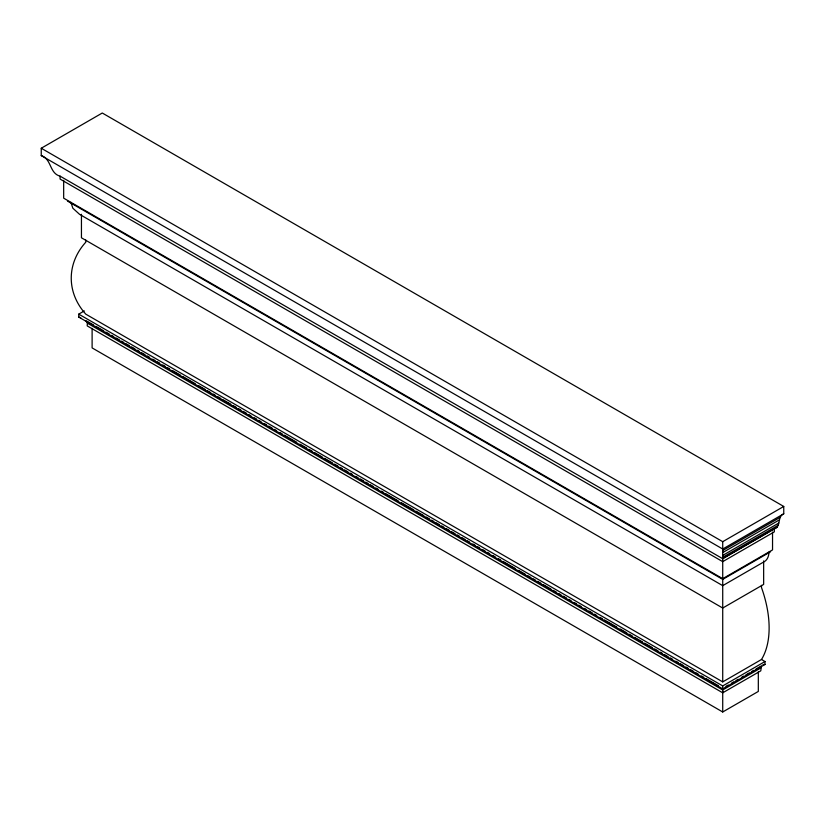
<?xml version="1.0" encoding="UTF-8"?>
<svg xmlns="http://www.w3.org/2000/svg" width="825" height="825" viewBox="0 0 825 825"><rect width="100%" height="100%" fill="white"/><g stroke="black" fill="none" stroke-linecap="round" stroke-linejoin="round"><path stroke-width="1.24" d="M85.872 320.554L87.378 323.153L87.192 325.885L722.721 692.804L722.721 685.936L765.002 661.526L765.002 664.465L722.721 688.875L78.746 317.078L78.746 314.139L84.305 310.932M70.878 202.3L72.847 208.209L79.53 214.304L722.721 585.647L722.721 558.711L60.081 176.138C49.294 173.363 51.748 158.998 41.25 155.585L41.25 148.242L102.279 113.015L783.75 506.457L783.75 513.8C777.037 516.543 781.254 526.752 774.335 528.918L722.721 558.711M722.721 558.989L722.721 541.685L41.25 148.242M722.721 692.804L760.784 670.838L761.444 665.878L755.906 669.075M722.721 541.685L783.75 506.457M783.75 513.8L722.721 549.027L41.25 155.585M722.721 550.523L780.264 517.306M722.721 552.575L779.254 519.946M722.721 555.421L778.779 523.06M722.721 557.308L778.274 525.226M722.721 558.504L777.336 526.979M770.622 551.729L722.721 579.387L67.495 201.094M722.721 585.647L764.61 561.464A22.584 13.035 60 0 0 769.003 551.997M85.769 240.003L85.769 242.199C66.402 263.639 66.413 292.7 85.769 314.139L722.721 681.883L761.496 659.495L765.002 661.526M726.041 686.317L728.258 685.039M731.569 683.131L733.786 681.852M735.993 680.573L738.21 679.295M741.531 677.377L743.738 676.098M745.955 674.829L749.275 672.911M751.482 671.632L753.699 670.354M760.681 668.044L722.721 689.958L87.378 323.153M92.111 328.329L92.111 347.903L722.721 711.985L758.319 691.433L758.319 671.859M762.939 664.63L765.002 664.465M78.746 317.078L80.798 317.759M78.746 314.139L722.721 685.936M86.986 321.193L93.679 325.06M95.906 326.349L103.713 330.856M105.951 332.145L109.292 334.073M111.519 335.363L113.757 336.652M115.985 337.941L119.326 339.869M121.564 341.158L123.791 342.447M126.019 343.736L129.37 345.665M131.598 346.954L134.949 348.882M137.177 350.171L139.404 351.46M141.632 352.749L144.983 354.678M147.211 355.967L149.449 357.256M152.79 359.184L155.017 360.473M157.255 361.762L159.483 363.052M162.824 364.98L165.062 366.269M167.289 367.558L169.517 368.847M172.868 370.776L180.675 375.282M182.903 376.571L195.174 383.656M198.516 385.595L205.208 389.452M207.436 390.741L210.787 392.669M213.015 393.958L215.253 395.247M217.48 396.536L220.822 398.465M223.059 399.754L230.866 404.26M233.093 405.549L236.435 407.488M238.672 408.767L240.9 410.056M243.127 411.345L246.479 413.273M248.707 414.562L250.934 415.852M254.286 417.79L256.513 419.069M258.751 420.358L260.978 421.647M264.32 423.586L266.558 424.865M268.785 426.154L272.126 428.093M274.364 429.382L276.592 430.66M279.933 432.599L282.171 433.888M284.398 435.177L296.67 442.252M300.011 444.19L306.704 448.047M308.932 449.336L312.283 451.275M314.511 452.554L322.317 457.071M324.555 458.349L332.362 462.856M334.589 464.145L337.93 466.084M340.168 467.373L342.396 468.652M344.623 469.941L347.975 471.879M350.202 473.168L352.43 474.447M355.781 476.386L358.009 477.675M360.236 478.964L363.588 480.892M365.815 482.182L368.053 483.471M370.281 484.76L373.622 486.688M375.86 487.977L378.087 489.266M381.428 491.195L383.666 492.484M385.894 493.773L398.166 500.858M401.507 502.786L413.779 509.871M416.006 511.16L423.813 515.666M426.04 516.955L429.392 518.884M431.619 520.173L433.857 521.462M436.085 522.751L439.426 524.679M441.664 525.968L443.891 527.257M446.119 528.547L449.47 530.475M451.698 531.764L455.039 533.692M457.277 534.982L459.504 536.271M461.732 537.56L465.083 539.488M467.311 540.777L469.538 542.066M472.89 543.995L475.118 545.284M477.355 546.573L479.583 547.862M482.924 549.79L485.162 551.079M487.389 552.368L489.617 553.658M492.968 555.586L495.196 556.875M498.537 558.803L500.775 560.092M503.002 561.382L515.274 568.466M518.616 570.395L525.308 574.262M527.536 575.551L530.887 577.479M533.115 578.768L535.342 580.058M537.58 581.347L540.922 583.275M543.159 584.564L550.966 589.071M553.193 590.36L556.535 592.288M558.773 593.577L561 594.866M563.227 596.155L566.579 598.084M568.807 599.373L571.034 600.662M574.386 602.59L576.613 603.879M578.841 605.168L581.078 606.458M584.42 608.386L586.658 609.675M588.885 610.964L592.226 612.893M594.464 614.182L596.692 615.471M600.033 617.399L602.271 618.688M604.498 619.977L616.77 627.062M620.111 628.99L626.804 632.857M629.032 634.147L632.383 636.075M634.611 637.364L642.417 641.871M644.645 643.16L652.462 647.666M654.689 648.955L658.03 650.884M660.268 652.173L662.496 653.462M664.723 654.751L668.075 656.679M670.302 657.968L672.53 659.257M675.881 661.196L678.109 662.475M680.336 663.764L683.688 665.703M685.915 666.982L688.143 668.271M690.381 669.56L693.722 671.498M695.96 672.777L698.187 674.066M701.528 676.005L703.766 677.294M705.994 678.573L718.266 685.658M774.335 528.918L774.335 531.847L722.721 561.65L60.081 179.077L60.081 176.138M772.54 532.084L772.54 549.904L722.721 578.665L63.669 198.165L63.669 180.345M763.651 560.917L763.651 584.409L722.721 608.035L81.448 237.796L81.448 214.304M761.496 585.358L761.496 587.565A95.329 55.038 60 0 1 761.496 659.495M722.721 585.781L722.721 681.883M722.721 691.195L722.721 711.985"/></g></svg>
